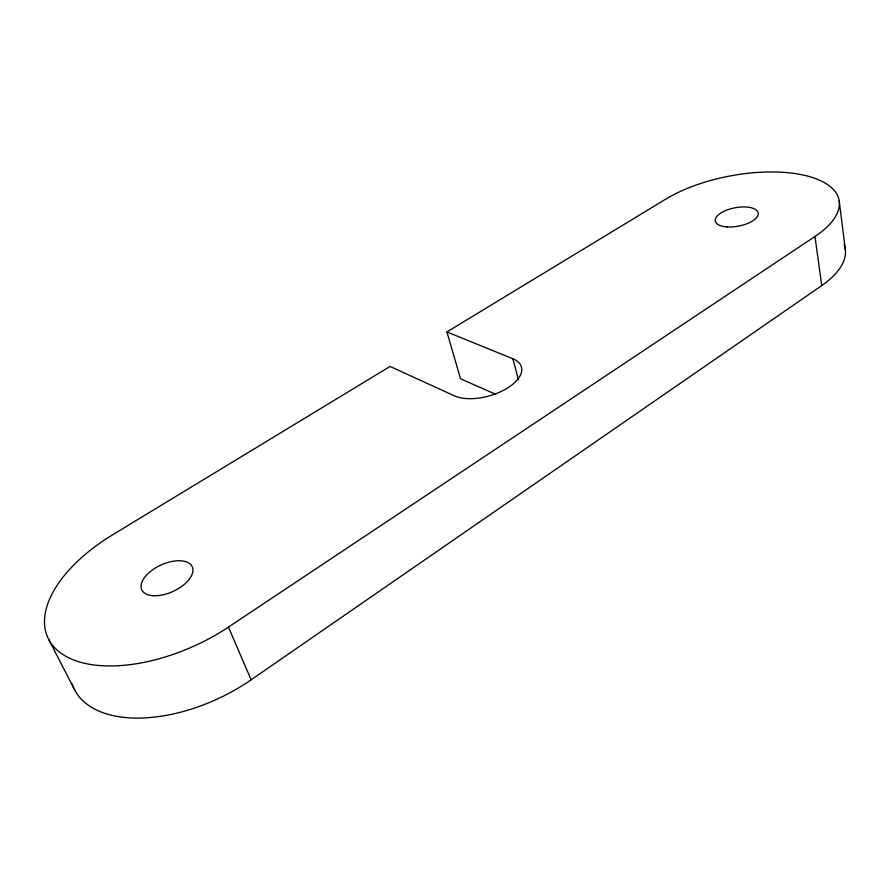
<?xml version="1.0" encoding="UTF-8"?>
<svg xmlns="http://www.w3.org/2000/svg" width="890" height="890" viewBox="0 0 890 890"><rect width="100%" height="100%" fill="white"/><g stroke="black" fill="none" stroke-linecap="round" stroke-linejoin="round"><path stroke-width="1.33" d="M72.146 683.843A127.492 70.644 -25.3 0 0 251.114 679.815L821.759 285.579A100.659 45.846 -10.3 0 0 844.12 244.561M446.914 331.937L512.84 358.748A38.826 19.135 -15.7 0 1 507.89 387.773A38.826 19.135 -15.7 0 1 454.345 395.828L390.054 366.446L112.763 534.712A130.429 68.363 -24.5 0 0 59.107 651.792A130.429 68.363 -24.5 0 0 228.463 627.083L814.984 236.473A102.528 43.944 -10.6 0 0 806.462 175.808A102.528 43.944 -10.6 0 0 665.753 199.138L446.914 331.937L460.542 378.795L495.73 394.303M48.55 639.087L74.549 689.661M228.463 627.083L251.114 679.815M512.84 358.748L518.492 379.874M814.984 236.473L821.759 285.579M839.214 201.162L845.366 249.678M153.714 595.733A27.746 14.518 -24.5 0 0 192.93 570.323A27.746 14.518 -24.5 0 0 154.259 568.699A27.746 14.518 -24.5 0 0 153.714 595.733M727.019 226.917A21.838 9.345 -10.7 0 0 758.213 213.155A21.838 9.345 -10.7 0 0 724.916 210.852A21.838 9.345 -10.7 0 0 727.019 226.917"/></g></svg>
